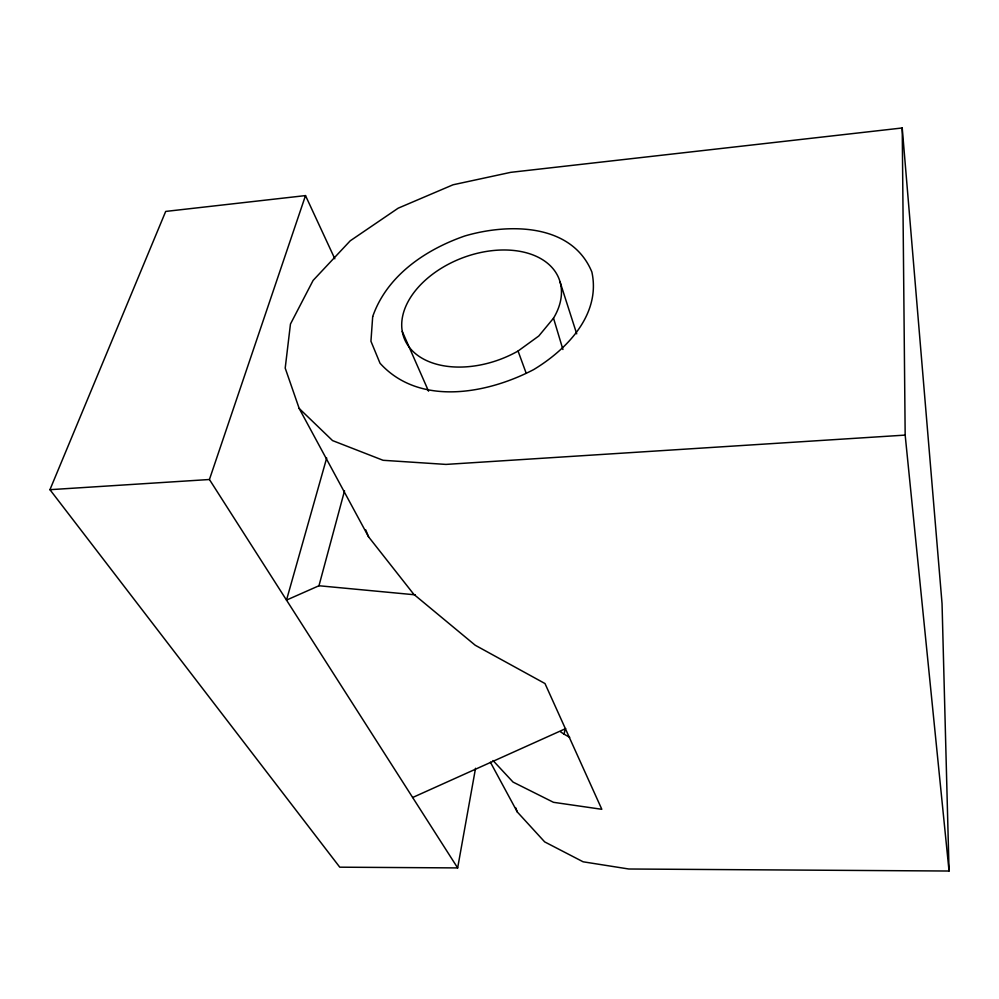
<?xml version="1.0" encoding="UTF-8"?>
<svg xmlns="http://www.w3.org/2000/svg" width="999" height="999" viewBox="0 0 999 999"><rect width="100%" height="100%" fill="white"/><g stroke="black" fill="none" stroke-linecap="round" stroke-linejoin="round"><path stroke-width="1.5" d="M334.815 258.766L305.507 195.592L165.697 211.426L49.95 489.685L339.76 867.182L457.654 867.919L475.536 768.293M326.698 457.979L286.501 600.099L318.968 585.751L344.53 490.821M457.654 867.919L209.428 479.508L305.507 195.592M553.521 318.182L538.798 335.989L518.056 351.036A82.929 54.121 -20.8 0 1 402.809 334.003A82.929 54.121 -20.8 0 1 492.869 250.574A82.929 54.121 -20.8 0 1 553.521 318.182L562.924 349.5M412.649 797.502L565.709 728.596M490.397 762.212L517.295 811.975L544.68 841.895L583.116 861.8L628.808 869.005L949.05 871.028L942.045 603.571L902.222 127.972L510.739 172.34L453.071 184.778L398.176 208.179L350.212 240.821L313.112 280.419L290.459 324.051L285.202 368.119L299.188 408.466L368.581 536.85L413.798 594.305L475.224 645.242L544.992 683.541L601.823 809.302L553.471 802.309L513.061 782.092L493.019 760.539M49.95 489.685L209.428 479.508M902.222 127.972L905.169 435.102L445.954 464.41L383.079 460.289L332.555 440.596L299.188 408.466M318.968 585.751L415.234 594.83M402.26 331.431L428.546 391.171M365.646 529.745L368.581 536.85M515.609 807.617L517.295 811.975M518.056 351.036L526.098 373.002M560.064 281.968L576.71 333.841M905.169 435.102L949.05 871.028M564.148 734.165A82.405 69.505 -20.8 0 1 565.022 729.782M569.705 737.237A87.487 71.279 -20.8 0 1 560.501 731.78M372.689 316.596L370.941 341.246L380.02 363.236C419.355 406.68 487.312 393.818 533.653 369.605C566.995 349.5 601.086 314.26 591.87 272.003C571.628 222.864 508.041 223.227 464.76 235.989C425.387 249.675 386.9 275.674 372.689 316.596"/></g></svg>
